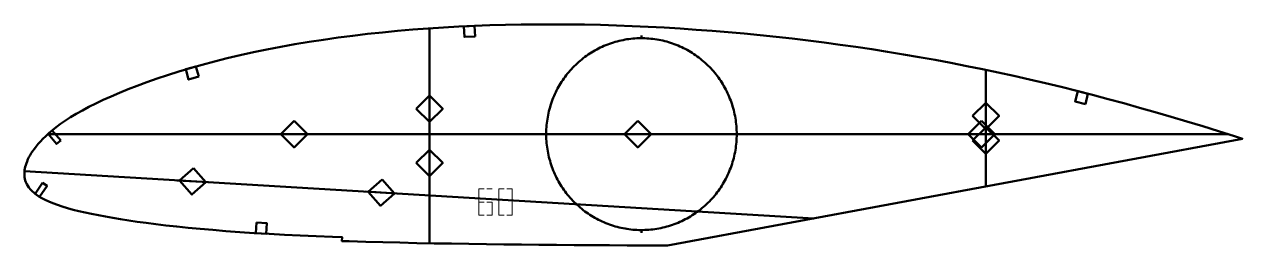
# Model space of a CAD drawing. Header units: metres. Extents: x 10 to 470, y 158 to 241.
import ezdxf

# ---------------------------------------------------------------- set-up
doc = ezdxf.new("R2010")
doc.units = ezdxf.units.M
doc.layers.add('Layer', color=1, linetype='Continuous', lineweight=50)
doc.layers.add('NumLabel', color=1, linetype='Continuous', lineweight=15)

msp = doc.modelspace()

# ---------------------------------------------------------------- linework, layer by layer
at = {"layer": 'Layer', "color": 7}
for p, q in [((163.14, 158.75), (163.14, 239.98)), ((373.14, 180.2), (373.14, 224.26)), ((163.14, 203.6), (163.14, 215.6)), ((373.14, 200.89), (373.14, 212.89)), ((373.14, 191.57), (373.14, 203.57)), ((19.05, 200), (464.48, 200)), ((106.04, 200), (118.04, 200)), ((235.76, 200), (247.76, 200)), ((365.49, 200), (377.49, 200)), ((163.14, 183.13), (163.14, 195.13)), ((10.26, 185.97), (308.15, 168.12)), ((67.74, 182.53), (79.72, 181.81)), ((138.97, 178.26), (150.95, 177.54))]:
    msp.add_line(p, q, dxfattribs=at)
at = {"layer": 'Layer'}
for p, q in [((243.14, 236.26), (243.14, 237.26)), ((207.18, 200), (206.18, 200)), ((279.11, 200), (280.11, 200)), ((243.14, 163.74), (243.14, 162.74))]:
    msp.add_line(p, q, dxfattribs=at)
for points in [[(470.08, 198.21), (470.08, 198.21), (467.02, 199.2), (460.99, 201.1), (454.99, 202.97), (449.01, 204.79), (443.05, 206.57), (437.1, 208.31), (431.15, 210), (425.22, 211.66), (419.3, 213.26), (413.38, 214.83), (407.45, 216.34), (401.53, 217.82), (395.6, 219.25), (389.67, 220.64), (383.74, 221.98), (377.8, 223.28), (371.86, 224.53), (365.91, 225.75), (359.96, 226.91), (354, 228.03), (348.03, 229.1), (342.06, 230.14), (336.08, 231.12), (330.1, 232.06), (324.1, 232.96), (318.11, 233.81), (312.1, 234.62), (306.09, 235.38), (300.07, 236.1), (294.04, 236.77), (288.01, 237.4), (281.97, 237.99), (275.93, 238.53), (269.88, 239.03), (263.84, 239.48), (257.79, 239.89), (251.75, 240.25), (245.72, 240.57), (239.69, 240.85), (233.67, 241.07), (227.66, 241.25), (221.65, 241.38), (215.67, 241.47), (209.69, 241.5), (203.73, 241.49), (197.79, 241.42), (191.86, 241.31), (185.96, 241.14), (180.08, 240.92), (174.22, 240.65), (168.4, 240.32), (162.6, 239.94), (156.83, 239.51), (151.11, 239.02), (145.42, 238.47), (139.77, 237.86), (134.16, 237.2), (128.61, 236.48), (123.11, 235.7), (117.67, 234.86), (112.29, 233.97), (106.99, 233.02), (101.77, 232.02), (96.65, 230.96), (91.63, 229.85), (86.72, 228.69), (81.94, 227.49), (77.3, 226.25), (72.8, 224.97), (68.45, 223.67), (64.28, 222.35), (60.28, 221.01), (56.46, 219.67), (52.82, 218.31), (49.36, 216.96), (46.07, 215.61), (42.95, 214.27), (40, 212.93), (37.22, 211.6), (34.59, 210.28), (32.12, 208.96), (29.81, 207.66), (27.66, 206.37), (25.68, 205.1), (23.87, 203.86), (22.24, 202.65), (20.77, 201.49), (19.45, 200.36), (18.27, 199.29), (17.22, 198.24), (16.27, 197.24), (15.41, 196.29), (14.65, 195.38), (13.96, 194.5), (13.35, 193.66), (12.82, 192.84), (12.34, 192.03), (11.93, 191.25), (11.56, 190.48), (11.24, 189.72), (10.96, 189), (10.73, 188.29), (10.53, 187.61), (10.39, 186.98), (10.29, 186.33), (10.22, 185.64), (10.2, 185.04), (10.21, 184.4), (10.26, 183.76), (10.37, 183.11), (10.54, 182.46), (10.77, 181.8), (11.08, 181.14), (11.47, 180.47), (11.94, 179.79), (12.49, 179.12), (13.13, 178.45), (13.87, 177.78), (14.72, 177.12), (15.69, 176.46), (16.78, 175.8), (18.01, 175.15), (19.41, 174.51), (20.96, 173.86), (22.66, 173.22), (24.51, 172.61), (26.5, 172.01), (28.6, 171.43), (30.82, 170.88), (33.15, 170.35), (35.6, 169.84), (38.16, 169.32), (40.81, 168.82), (43.58, 168.34), (46.51, 167.86), (49.59, 167.39), (52.82, 166.91), (56.22, 166.44), (59.82, 165.98), (63.64, 165.52), (67.69, 165.07), (71.98, 164.63), (76.51, 164.19), (81.29, 163.77), (86.31, 163.37), (91.54, 162.98), (96.98, 162.62), (102.61, 162.29), (108.41, 161.98), (114.34, 161.7), (120.39, 161.44), (126.55, 161.21), (130.14, 161.09), (130.09, 159.59), (132.75, 159.5), (139.08, 159.32), (145.49, 159.15), (151.94, 158.99), (158.41, 158.84), (164.89, 158.72), (171.41, 158.61), (177.98, 158.52), (184.59, 158.43), (191.21, 158.35), (197.84, 158.26), (204.46, 158.18), (211.07, 158.12), (217.71, 158.07), (224.38, 158.02), (231.07, 157.98), (237.76, 157.94), (244.46, 157.9), (252.91, 157.85), (470.08, 198.21)], [(279.11, 200), (279.1, 200.76), (279.07, 201.52), (279.03, 202.28), (278.98, 203.04), (278.91, 203.8), (278.82, 204.56), (278.72, 205.31), (278.6, 206.07), (278.46, 206.82), (278.31, 207.56), (278.15, 208.31), (277.97, 209.05), (277.77, 209.78), (277.56, 210.51), (277.33, 211.24), (277.09, 211.96), (276.84, 212.68), (276.56, 213.39), (276.28, 214.09), (275.98, 214.79), (275.66, 215.49), (275.33, 216.17), (274.99, 216.85), (274.63, 217.52), (274.26, 218.18), (273.87, 218.84), (273.47, 219.49), (273.06, 220.12), (272.63, 220.75), (272.19, 221.37), (271.74, 221.98), (271.28, 222.59), (270.8, 223.18), (270.31, 223.76), (269.81, 224.33), (269.3, 224.89), (268.77, 225.44), (268.24, 225.97), (267.69, 226.5), (267.13, 227.01), (266.56, 227.51), (265.98, 228), (265.4, 228.48), (264.8, 228.95), (264.19, 229.4), (263.57, 229.84), (262.95, 230.27), (262.31, 230.68), (261.67, 231.08), (261.01, 231.46), (260.36, 231.84), (259.69, 232.19), (259.01, 232.54), (258.33, 232.87), (257.64, 233.18), (256.95, 233.48), (256.25, 233.76), (255.54, 234.03), (254.83, 234.29), (254.11, 234.53), (253.39, 234.75), (252.66, 234.96), (251.93, 235.16), (251.2, 235.34), (250.46, 235.5), (249.72, 235.65), (248.97, 235.78), (248.23, 235.89), (247.48, 235.99), (246.73, 236.08), (245.97, 236.15), (245.22, 236.2), (244.46, 236.23), (243.71, 236.25), (242.95, 236.26), (242.2, 236.25), (241.44, 236.22), (240.69, 236.17), (239.93, 236.11), (239.18, 236.04), (238.43, 235.95), (237.68, 235.84), (236.94, 235.71), (236.2, 235.57), (235.46, 235.42), (234.72, 235.25), (233.99, 235.06), (233.26, 234.86), (232.53, 234.64), (231.81, 234.41), (231.1, 234.16), (230.39, 233.9), (229.69, 233.62), (228.99, 233.33), (228.3, 233.02), (227.61, 232.7), (226.93, 232.37), (226.26, 232.02), (225.6, 231.65), (224.94, 231.27), (224.29, 230.88), (223.66, 230.47), (223.02, 230.05), (222.4, 229.62), (221.79, 229.18), (221.19, 228.72), (220.59, 228.25), (220.01, 227.76), (219.44, 227.27), (218.87, 226.76), (218.32, 226.24), (217.78, 225.71), (217.25, 225.16), (216.73, 224.61), (216.22, 224.04), (215.73, 223.47), (215.24, 222.88), (214.77, 222.29), (214.32, 221.68), (213.87, 221.06), (213.44, 220.44), (213.02, 219.81), (212.61, 219.16), (212.22, 218.51), (211.84, 217.85), (211.48, 217.19), (211.12, 216.51), (210.79, 215.83), (210.46, 215.14), (210.16, 214.45), (209.86, 213.74), (209.58, 213.04), (209.32, 212.32), (209.07, 211.6), (208.84, 210.88), (208.62, 210.15), (208.41, 209.41), (208.22, 208.68), (208.05, 207.94), (207.89, 207.19), (207.75, 206.44), (207.62, 205.69), (207.51, 204.94), (207.42, 204.18), (207.34, 203.42), (207.28, 202.66), (207.23, 201.9), (207.2, 201.14), (207.18, 200.38), (207.18, 199.62), (207.2, 198.86), (207.23, 198.1), (207.28, 197.34), (207.34, 196.58), (207.42, 195.82), (207.51, 195.06), (207.62, 194.31), (207.75, 193.56), (207.89, 192.81), (208.05, 192.06), (208.22, 191.32), (208.41, 190.59), (208.62, 189.85), (208.84, 189.12), (209.07, 188.4), (209.32, 187.68), (209.58, 186.96), (209.86, 186.26), (210.16, 185.55), (210.46, 184.86), (210.79, 184.17), (211.12, 183.49), (211.48, 182.81), (211.84, 182.15), (212.22, 181.49), (212.61, 180.84), (213.02, 180.19), (213.44, 179.56), (213.87, 178.94), (214.32, 178.32), (214.77, 177.71), (215.24, 177.12), (215.73, 176.53), (216.22, 175.96), (216.73, 175.39), (217.25, 174.84), (217.78, 174.29), (218.32, 173.76), (218.87, 173.24), (219.44, 172.73), (220.01, 172.24), (220.59, 171.75), (221.19, 171.28), (221.79, 170.82), (222.4, 170.38), (223.02, 169.95), (223.66, 169.53), (224.29, 169.12), (224.94, 168.73), (225.6, 168.35), (226.26, 167.98), (226.93, 167.63), (227.61, 167.3), (228.3, 166.98), (228.99, 166.67), (229.69, 166.38), (230.39, 166.1), (231.1, 165.84), (231.81, 165.59), (232.53, 165.36), (233.26, 165.14), (233.99, 164.94), (234.72, 164.75), (235.46, 164.58), (236.2, 164.43), (236.94, 164.29), (237.68, 164.16), (238.43, 164.05), (239.18, 163.96), (239.93, 163.89), (240.69, 163.83), (241.44, 163.78), (242.2, 163.75), (242.95, 163.74), (243.71, 163.75), (244.46, 163.77), (245.22, 163.8), (245.97, 163.85), (246.73, 163.92), (247.48, 164.01), (248.23, 164.11), (248.97, 164.22), (249.72, 164.35), (250.46, 164.5), (251.2, 164.66), (251.93, 164.84), (252.66, 165.04), (253.39, 165.25), (254.11, 165.47), (254.83, 165.71), (255.54, 165.97), (256.25, 166.24), (256.95, 166.52), (257.64, 166.82), (258.33, 167.13), (259.01, 167.46), (259.69, 167.81), (260.36, 168.16), (261.01, 168.54), (261.67, 168.92), (262.31, 169.32), (262.95, 169.73), (263.57, 170.16), (264.19, 170.6), (264.8, 171.05), (265.4, 171.52), (265.98, 172), (266.56, 172.49), (267.13, 172.99), (267.69, 173.5), (268.24, 174.03), (268.77, 174.56), (269.3, 175.11), (269.81, 175.67), (270.31, 176.24), (270.8, 176.82), (271.28, 177.41), (271.74, 178.02), (272.19, 178.63), (272.63, 179.25), (273.06, 179.88), (273.47, 180.51), (273.87, 181.16), (274.26, 181.82), (274.63, 182.48), (274.99, 183.15), (275.33, 183.83), (275.66, 184.51), (275.98, 185.21), (276.28, 185.91), (276.56, 186.61), (276.84, 187.32), (277.09, 188.04), (277.33, 188.76), (277.56, 189.49), (277.77, 190.22), (277.97, 190.95), (278.15, 191.69), (278.31, 192.44), (278.46, 193.18), (278.6, 193.93), (278.72, 194.69), (278.82, 195.44), (278.91, 196.2), (278.98, 196.96), (279.03, 197.72), (279.07, 198.48), (279.1, 199.24), (279.11, 200)]]:
    msp.add_lwpolyline(points, close=True, dxfattribs=at)
for points in [[(180.32, 236.93), (176.33, 236.74), (176.14, 240.73), (180.14, 240.92), (180.32, 236.93)], [(76.06, 221.74), (72.21, 220.65), (71.12, 224.5), (74.97, 225.59), (76.06, 221.74)], [(410.7, 211.38), (406.82, 212.38), (407.81, 216.25), (411.69, 215.26), (410.7, 211.38)], [(158.14, 209.6), (163.14, 214.6), (168.14, 209.6), (163.14, 204.6), (158.14, 209.6)], [(368.14, 206.89), (373.14, 211.89), (378.14, 206.89), (373.14, 201.89), (368.14, 206.89)], [(112.04, 205), (117.04, 200), (112.04, 195), (107.04, 200), (112.04, 205)], [(241.76, 205), (246.76, 200), (241.76, 195), (236.76, 200), (241.76, 205)], [(371.49, 205), (376.49, 200), (371.49, 195), (366.49, 200), (371.49, 205)], [(368.14, 197.57), (373.14, 202.57), (378.14, 197.57), (373.14, 192.57), (368.14, 197.57)], [(23.9, 197.59), (22.38, 196.29), (19.13, 200.09), (20.65, 201.39), (23.9, 197.59)], [(158.14, 189.13), (163.14, 194.13), (168.14, 189.13), (163.14, 184.13), (158.14, 189.13)], [(74.03, 187.16), (78.72, 181.87), (73.43, 177.18), (68.74, 182.47), (74.03, 187.16)], [(17.1, 181.55), (18.75, 180.43), (15.94, 176.29), (14.28, 177.42), (17.1, 181.55)], [(145.26, 182.89), (149.95, 177.6), (144.66, 172.91), (139.97, 178.2), (145.26, 182.89)], [(97.77, 166.58), (101.76, 166.35), (101.52, 162.35), (97.53, 162.59), (97.77, 166.58)]]:
    msp.add_lwpolyline(points, dxfattribs=at)
at = {"layer": 'NumLabel', "color": 1}
for points in [[(183.79, 179.32), (181.79, 179.32), (181.79, 169.32), (183.79, 169.32)], [(186.79, 179.32), (184.79, 179.32)], [(191.29, 179.32), (189.29, 179.32), (189.29, 169.32), (191.29, 169.32)], [(192.29, 169.32), (194.29, 169.32), (194.29, 179.32), (192.29, 179.32)], [(183.79, 174.32), (181.79, 174.32)], [(184.79, 169.32), (186.79, 169.32), (186.79, 174.32), (184.79, 174.32)]]:
    msp.add_lwpolyline(points, dxfattribs=at)

doc.saveas('drawing.dxf')
